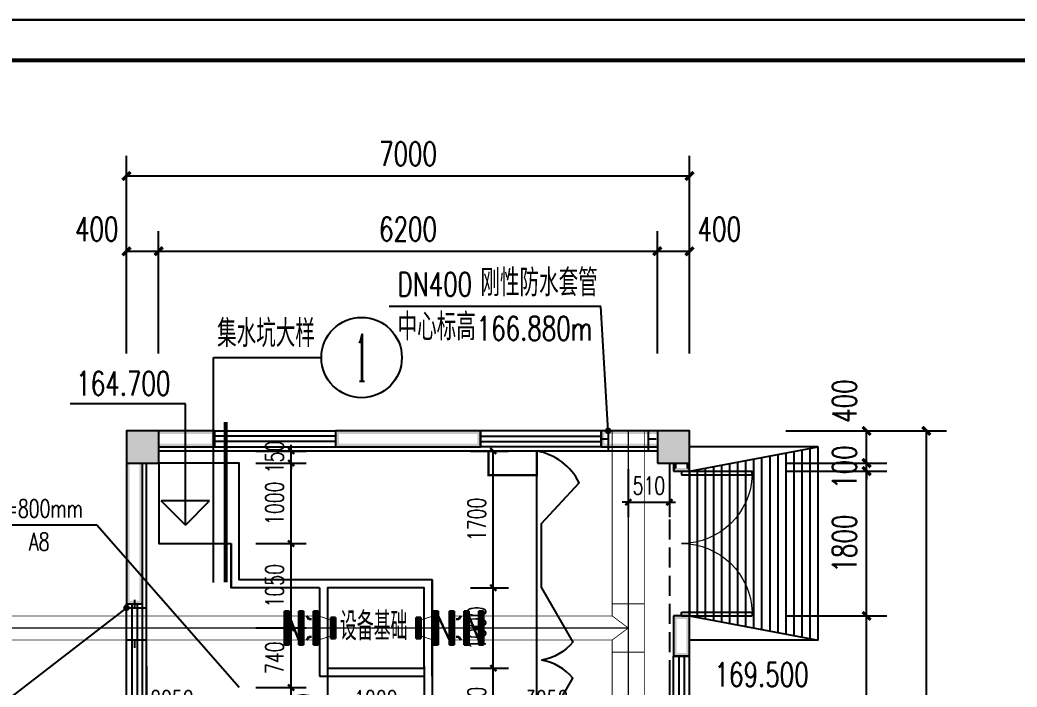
# Model space of a CAD drawing. Header units: millimetres. Extents: x -725 to 2274960, y -506 to 2980382.
# Drawn here: x 2012302 to 2024698, y 2677740 to 2686032 of the extents above; entities that cross this region are included whole.
import ezdxf
from ezdxf.enums import TextEntityAlignment as Align

# ---------------------------------------------------------------- set-up
doc = ezdxf.new("R2010")
doc.units = ezdxf.units.MM
doc.header["$LTSCALE"] = 1000
for name, pattern in [('ACAD_ISO04W100', [30.5, 24, -3, 0.5, -3]), ('CENTER2', [28.575, 19.05, -3.175, 3.175, -3.175]), ('DASH', [0.35, 0.25, -0.1])]:
    doc.linetypes.add(name, pattern=pattern)
for name, color, linetype in [('AXIS', 3, 'Continuous'), ('COLUMN', 4, 'Continuous'), ('DIM_ELEV', 3, 'Continuous'), ('DIM_IDEN', 3, 'Continuous'), ('DIM_LEAD', 3, 'Continuous'), ('PUB_DIM', 3, 'Continuous'), ('PUB_HATCH', 8, 'Continuous'), ('PUB_TITLE', 4, 'Continuous'), ('PUB_WALL', 9, 'Continuous'), ('STAIR', 2, 'Continuous'), ('WALL', 4, 'Continuous'), ('WINDOW', 3, 'Continuous'), ('YHJ_剖面_梁板', 4, 'Continuous'), ('YHJ_引出、索引', 3, 'Continuous'), ('YHJ_立面_墙线中', 2, 'Continuous'), ('电缆沟', 7, 'Continuous'), ('附属构件', 6, 'Continuous')]:
    doc.layers.add(name, color=color, linetype=linetype)
doc.layers.add('中轴', color=20, linetype='ACAD_ISO04W100', lineweight=9)
doc.layers.add('管', color=1, linetype='Continuous', lineweight=30)
doc.styles.add('_TCH_DIM', font='SIMPLEX', dxfattribs={"bigfont": 'GBCBIG'})
doc.styles.add('_TCH_DIM_T3', font='SIMPLEX', dxfattribs={"width": 0.705882, "bigfont": 'GBCBIG'})
doc.styles.add('_TCH_LABEL', font='COMPLEX', dxfattribs={"bigfont": 'GBCBIG'})
doc.styles.add('tssdeng', font='tssdeng.shx', dxfattribs={"width": 0.7, "bigfont": 'hztxt.shx'})
doc.dimstyles.new('_TCH_ARCH&&75', dxfattribs={"dimtxt": 223.125, "dimasz": 75, "dimexe": 187.5, "dimexo": 225, "dimgap": 94.6875, "dimtad": 1, "dimdec": 0, "dimzin": 0, "dimdsep": 46, "dimtxsty": '_TCH_DIM_T3', "dimblk": 'ARCHTICK', "dimcen": 0.09, "dimclrt": 7, "dimazin": 2, "dimtfac": 1, "dimtdec": 0, "dimtix": 1, "dimtmove": 2, "dimatfit": 3, "dimfxl": 75, "dimtolj": 1, "dimtzin": 0, "dimarcsym": 0})
doc.dimstyles.new('_TCH_ARCH_M_M&&100', dxfattribs={"dimtxt": 297.5, "dimasz": 100, "dimexe": 250, "dimexo": 300, "dimgap": 126.25, "dimtad": 1, "dimdec": 0, "dimzin": 0, "dimdsep": 46, "dimtxsty": '_TCH_DIM_T3', "dimblk": 'ARCHTICK', "dimcen": 0.09, "dimclrt": 7, "dimazin": 2, "dimtfac": 1, "dimtdec": 0, "dimtix": 1, "dimtmove": 2, "dimatfit": 3, "dimfxl": 75, "dimtolj": 1, "dimtzin": 0, "dimarcsym": 0})

# ---------------------------------------------------------------- blocks, each defined once
blk = doc.blocks.new('HAYJZ A3')
blk.add_lwpolyline([(4975, -403417), (46975, -403417), (46975, -433117), (4975, -433117), (4975, -403417)])
at = {"const_width": 50}
blk.add_lwpolyline([(7475, -403917), (46475, -403917), (46475, -432617), (7475, -432617), (7475, -403917)], dxfattribs=at)
at = {"layer": 'PUB_TITLE'}
blk.add_lwpolyline([(4975, -433117), (46975, -433117), (46975, -403417), (4975, -403417)], close=True, dxfattribs=at)
blk = doc.blocks.new('_FZH')
blk.add_lwpolyline([(-0.5, -0.5), (0.5, -0.5), (0.5, 0.5), (-0.5, 0.5)], close=True)
at = {"layer": 'PUB_HATCH'}
blk.add_solid([(-0.5, -0.5), (0.5, -0.5), (-0.5, 0.5), (0.5, 0.5)], dxfattribs=at)
blk = doc.blocks.new('_ArchTick')
at = {"color": 0, "linetype": 'ByBlock', "const_width": 0.4}
blk.add_lwpolyline([(-0.5, -0.5), (0.5, 0.5)], dxfattribs=at)
blk = doc.blocks.new('*D478')
at = {"layer": 'Defpoints', "color": 0, "transparency": 16777216}
for p in [(2017676, 2680674), (2018186, 2680674), (2017676, 2678974)]:
    blk.add_point(p, dxfattribs=at)
at = {"layer": 'PUB_DIM', "color": 0, "lineweight": -2, "transparency": 16777216}
for p, q in [((2017901, 2680674), (2018374, 2680674)), ((2018186, 2678974), (2018186, 2680674)), ((2017901, 2678974), (2018374, 2678974))]:
    blk.add_line(p, q, dxfattribs=at)
at = {"layer": 'PUB_DIM', "color": 0, "lineweight": -2, "transparency": 16777216, "xscale": 75, "yscale": 75, "zscale": 75}
for p, rotation in [((2018186, 2680674), 90), ((2018186, 2678974), 270)]:
    blk.add_blockref('_ArchTick', p, dxfattribs=dict(at, rotation=rotation))
at = {"layer": 'PUB_DIM', "color": 7, "transparency": 16777216, "insert": (2017980, 2679824), "char_height": 223.1, "attachment_point": 5, "rotation": 90, "style": '_TCH_DIM_T3'}
blk.add_mtext('\\A1;1700', dxfattribs=at)
blk = doc.blocks.new('*D479')
at = {"layer": 'Defpoints', "color": 0, "transparency": 16777216}
for p in [(2017676, 2678974), (2018186, 2678974), (2017676, 2677974)]:
    blk.add_point(p, dxfattribs=at)
at = {"layer": 'PUB_DIM', "color": 0, "lineweight": -2, "transparency": 16777216}
for p, q in [((2017901, 2678974), (2018374, 2678974)), ((2018186, 2677974), (2018186, 2678974)), ((2017901, 2677974), (2018374, 2677974))]:
    blk.add_line(p, q, dxfattribs=at)
at = {"layer": 'PUB_DIM', "color": 0, "lineweight": -2, "transparency": 16777216, "xscale": 75, "yscale": 75, "zscale": 75}
for p, rotation in [((2018186, 2678974), 90), ((2018186, 2677974), 270)]:
    blk.add_blockref('_ArchTick', p, dxfattribs=dict(at, rotation=rotation))
at = {"layer": 'PUB_DIM', "color": 7, "transparency": 16777216, "insert": (2017980, 2678474), "char_height": 223.1, "attachment_point": 5, "rotation": 90, "style": '_TCH_DIM_T3'}
blk.add_mtext('\\A1;1000', dxfattribs=at)
blk = doc.blocks.new('*D480')
at = {"layer": 'Defpoints', "color": 0, "transparency": 16777216}
for p in [(2017676, 2677974), (2018186, 2677974), (2017676, 2676974)]:
    blk.add_point(p, dxfattribs=at)
at = {"layer": 'PUB_DIM', "color": 0, "lineweight": -2, "transparency": 16777216}
for p, q in [((2017901, 2677974), (2018374, 2677974)), ((2018186, 2676974), (2018186, 2677974)), ((2017901, 2676974), (2018374, 2676974))]:
    blk.add_line(p, q, dxfattribs=at)
at = {"layer": 'PUB_DIM', "color": 0, "lineweight": -2, "transparency": 16777216, "xscale": 75, "yscale": 75, "zscale": 75}
for p, rotation in [((2018186, 2677974), 90), ((2018186, 2676974), 270)]:
    blk.add_blockref('_ArchTick', p, dxfattribs=dict(at, rotation=rotation))
at = {"layer": 'PUB_DIM', "color": 7, "transparency": 16777216, "insert": (2017980, 2677474), "char_height": 223.1, "attachment_point": 5, "rotation": 90, "style": '_TCH_DIM_T3'}
blk.add_mtext('\\A1;1000', dxfattribs=at)
blk = doc.blocks.new('*D501')
at = {"layer": 'Defpoints', "color": 0, "transparency": 16777216}
for p in [(2015008, 2677734), (2015673, 2677734), (2015008, 2677134)]:
    blk.add_point(p, dxfattribs=at)
at = {"layer": 'YHJ_引出、索引', "color": 0, "lineweight": -2, "transparency": 16777216}
for p, q in [((2015233, 2677734), (2015861, 2677734)), ((2015673, 2677734), (2015673, 2677809)), ((2015673, 2677134), (2015673, 2677734)), ((2015233, 2677134), (2015861, 2677134)), ((2015673, 2677134), (2015673, 2677059))]:
    blk.add_line(p, q, dxfattribs=at)
at = {"layer": 'YHJ_引出、索引', "color": 0, "lineweight": -2, "transparency": 16777216, "xscale": 75, "yscale": 75, "zscale": 75}
for p, rotation in [((2015673, 2677734), 270), ((2015673, 2677134), 90)]:
    blk.add_blockref('_ArchTick', p, dxfattribs=dict(at, rotation=rotation))
at = {"layer": 'YHJ_引出、索引', "color": 7, "transparency": 16777216, "insert": (2015824, 2677460), "char_height": 223.1, "attachment_point": 5, "rotation": 90, "style": '_TCH_DIM_T3'}
blk.add_mtext('\\A1;600', dxfattribs=at)
blk = doc.blocks.new('*D502')
at = {"layer": 'Defpoints', "color": 0, "transparency": 16777216}
for p in [(2015008, 2678474), (2015673, 2678474), (2015008, 2677734)]:
    blk.add_point(p, dxfattribs=at)
at = {"layer": 'YHJ_引出、索引', "color": 0, "lineweight": -2, "transparency": 16777216}
for p, q in [((2015233, 2678474), (2015861, 2678474)), ((2015673, 2677734), (2015673, 2678474)), ((2015233, 2677734), (2015861, 2677734))]:
    blk.add_line(p, q, dxfattribs=at)
at = {"layer": 'YHJ_引出、索引', "color": 0, "lineweight": -2, "transparency": 16777216, "xscale": 75, "yscale": 75, "zscale": 75}
for p, rotation in [((2015673, 2678474), 90), ((2015673, 2677734), 270)]:
    blk.add_blockref('_ArchTick', p, dxfattribs=dict(at, rotation=rotation))
at = {"layer": 'YHJ_引出、索引', "color": 7, "transparency": 16777216, "insert": (2015467, 2678104), "char_height": 223.1, "attachment_point": 5, "rotation": 90, "style": '_TCH_DIM_T3'}
blk.add_mtext('\\A1;740', dxfattribs=at)
blk = doc.blocks.new('*D503')
at = {"layer": 'Defpoints', "color": 0, "transparency": 16777216}
for p in [(2015008, 2679524), (2015673, 2679524), (2015008, 2678474)]:
    blk.add_point(p, dxfattribs=at)
at = {"layer": 'YHJ_引出、索引', "color": 0, "lineweight": -2, "transparency": 16777216}
for p, q in [((2015233, 2679524), (2015861, 2679524)), ((2015673, 2678474), (2015673, 2679524)), ((2015233, 2678474), (2015861, 2678474))]:
    blk.add_line(p, q, dxfattribs=at)
at = {"layer": 'YHJ_引出、索引', "color": 0, "lineweight": -2, "transparency": 16777216, "xscale": 75, "yscale": 75, "zscale": 75}
for p, rotation in [((2015673, 2679524), 90), ((2015673, 2678474), 270)]:
    blk.add_blockref('_ArchTick', p, dxfattribs=dict(at, rotation=rotation))
at = {"layer": 'YHJ_引出、索引', "color": 7, "transparency": 16777216, "insert": (2015467, 2678999), "char_height": 223.1, "attachment_point": 5, "rotation": 90, "style": '_TCH_DIM_T3'}
blk.add_mtext('\\A1;1050', dxfattribs=at)
blk = doc.blocks.new('*D504')
at = {"layer": 'Defpoints', "color": 0, "transparency": 16777216}
for p in [(2015008, 2680524), (2015673, 2680524), (2015008, 2679524)]:
    blk.add_point(p, dxfattribs=at)
at = {"layer": 'YHJ_引出、索引', "color": 0, "lineweight": -2, "transparency": 16777216}
for p, q in [((2015233, 2680524), (2015861, 2680524)), ((2015673, 2679524), (2015673, 2680524)), ((2015233, 2679524), (2015861, 2679524))]:
    blk.add_line(p, q, dxfattribs=at)
at = {"layer": 'YHJ_引出、索引', "color": 0, "lineweight": -2, "transparency": 16777216, "xscale": 75, "yscale": 75, "zscale": 75}
for p, rotation in [((2015673, 2680524), 90), ((2015673, 2679524), 270)]:
    blk.add_blockref('_ArchTick', p, dxfattribs=dict(at, rotation=rotation))
at = {"layer": 'YHJ_引出、索引', "color": 7, "transparency": 16777216, "insert": (2015467, 2680024), "char_height": 223.1, "attachment_point": 5, "rotation": 90, "style": '_TCH_DIM_T3'}
blk.add_mtext('\\A1;1000', dxfattribs=at)
blk = doc.blocks.new('*D505')
at = {"layer": 'Defpoints', "color": 0, "transparency": 16777216}
for p in [(2015008, 2680674), (2015673, 2680674), (2015008, 2680524)]:
    blk.add_point(p, dxfattribs=at)
at = {"layer": 'YHJ_引出、索引', "color": 0, "lineweight": -2, "transparency": 16777216}
for p, q in [((2015673, 2680674), (2015673, 2680749)), ((2015233, 2680674), (2015861, 2680674)), ((2015673, 2680524), (2015673, 2680674)), ((2015233, 2680524), (2015861, 2680524)), ((2015673, 2680524), (2015673, 2680449))]:
    blk.add_line(p, q, dxfattribs=at)
at = {"layer": 'YHJ_引出、索引', "color": 0, "lineweight": -2, "transparency": 16777216, "xscale": 75, "yscale": 75, "zscale": 75}
for p, rotation in [((2015673, 2680674), 270), ((2015673, 2680524), 90)]:
    blk.add_blockref('_ArchTick', p, dxfattribs=dict(at, rotation=rotation))
at = {"layer": 'YHJ_引出、索引', "color": 7, "transparency": 16777216, "insert": (2015467, 2680599), "char_height": 223.1, "attachment_point": 5, "rotation": 90, "style": '_TCH_DIM_T3'}
blk.add_mtext('\\A1;150', dxfattribs=at)
blk = doc.blocks.new('*D512')
at = {"layer": 'Defpoints', "color": 0, "transparency": 16777216}
for p in [(2017326, 2678224), (2020376, 2678224), (2020376, 2677380)]:
    blk.add_point(p, dxfattribs=at)
at = {"layer": 'PUB_DIM', "color": 0, "lineweight": -2, "transparency": 16777216}
for p, q in [((2017326, 2677999), (2017326, 2677192)), ((2020376, 2677999), (2020376, 2677192)), ((2017326, 2677380), (2020376, 2677380))]:
    blk.add_line(p, q, dxfattribs=at)
at = {"layer": 'PUB_DIM', "color": 0, "lineweight": -2, "transparency": 16777216, "xscale": 75, "yscale": 75, "zscale": 75, "rotation": 180}
blk.add_blockref('_ArchTick', (2017326, 2677380), dxfattribs=at)
at = {"layer": 'PUB_DIM', "color": 0, "lineweight": -2, "transparency": 16777216, "xscale": 75, "yscale": 75, "zscale": 75}
blk.add_blockref('_ArchTick', (2020376, 2677380), dxfattribs=at)
at = {"layer": 'PUB_DIM', "color": 7, "transparency": 16777216, "insert": (2018851, 2677586), "char_height": 223.1, "attachment_point": 5, "style": '_TCH_DIM_T3'}
blk.add_mtext('\\A1;3050', dxfattribs=at)
blk = doc.blocks.new('*D513')
at = {"layer": 'Defpoints', "color": 0, "transparency": 16777216}
for p in [(2016126, 2678224), (2017326, 2678224), (2017326, 2677380)]:
    blk.add_point(p, dxfattribs=at)
at = {"layer": 'PUB_DIM', "color": 0, "lineweight": -2, "transparency": 16777216}
for p, q in [((2016126, 2677999), (2016126, 2677192)), ((2017326, 2677999), (2017326, 2677192)), ((2016126, 2677380), (2017326, 2677380))]:
    blk.add_line(p, q, dxfattribs=at)
at = {"layer": 'PUB_DIM', "color": 0, "lineweight": -2, "transparency": 16777216, "xscale": 75, "yscale": 75, "zscale": 75, "rotation": 180}
blk.add_blockref('_ArchTick', (2016126, 2677380), dxfattribs=at)
at = {"layer": 'PUB_DIM', "color": 0, "lineweight": -2, "transparency": 16777216, "xscale": 75, "yscale": 75, "zscale": 75}
blk.add_blockref('_ArchTick', (2017326, 2677380), dxfattribs=at)
at = {"layer": 'PUB_DIM', "color": 7, "transparency": 16777216, "insert": (2016726, 2677586), "char_height": 223.1, "attachment_point": 5, "style": '_TCH_DIM_T3'}
blk.add_mtext('\\A1;1200', dxfattribs=at)
blk = doc.blocks.new('*D514')
at = {"layer": 'Defpoints', "color": 0, "transparency": 16777216}
for p in [(2013876, 2678224), (2016126, 2678224), (2016126, 2677380)]:
    blk.add_point(p, dxfattribs=at)
at = {"layer": 'PUB_DIM', "color": 0, "lineweight": -2, "transparency": 16777216}
for p, q in [((2013876, 2677999), (2013876, 2677192)), ((2016126, 2677999), (2016126, 2677192)), ((2013876, 2677380), (2016126, 2677380))]:
    blk.add_line(p, q, dxfattribs=at)
at = {"layer": 'PUB_DIM', "color": 0, "lineweight": -2, "transparency": 16777216, "xscale": 75, "yscale": 75, "zscale": 75, "rotation": 180}
blk.add_blockref('_ArchTick', (2013876, 2677380), dxfattribs=at)
at = {"layer": 'PUB_DIM', "color": 0, "lineweight": -2, "transparency": 16777216, "xscale": 75, "yscale": 75, "zscale": 75}
blk.add_blockref('_ArchTick', (2016126, 2677380), dxfattribs=at)
at = {"layer": 'PUB_DIM', "color": 7, "transparency": 16777216, "insert": (2014191, 2677586), "char_height": 223.1, "attachment_point": 5, "style": '_TCH_DIM_T3'}
blk.add_mtext('\\A1;2250', dxfattribs=at)
blk = doc.blocks.new('*D515')
at = {"layer": 'Defpoints', "color": 0, "transparency": 16777216}
for p in [(2019865, 2680674), (2020376, 2680674), (2020376, 2680037)]:
    blk.add_point(p, dxfattribs=at)
at = {"layer": 'PUB_DIM', "color": 0, "lineweight": -2, "transparency": 16777216}
for p, q in [((2019865, 2680449), (2019865, 2679850)), ((2020376, 2680449), (2020376, 2679850)), ((2019865, 2680037), (2019790, 2680037)), ((2019865, 2680037), (2020376, 2680037)), ((2020376, 2680037), (2020451, 2680037))]:
    blk.add_line(p, q, dxfattribs=at)
at = {"layer": 'PUB_DIM', "color": 0, "lineweight": -2, "transparency": 16777216, "xscale": 75, "yscale": 75, "zscale": 75}
blk.add_blockref('_ArchTick', (2019865, 2680037), dxfattribs=at)
at = {"layer": 'PUB_DIM', "color": 0, "lineweight": -2, "transparency": 16777216, "xscale": 75, "yscale": 75, "zscale": 75, "rotation": 180}
blk.add_blockref('_ArchTick', (2020376, 2680037), dxfattribs=at)
at = {"layer": 'PUB_DIM', "color": 7, "transparency": 16777216, "insert": (2020121, 2680243), "char_height": 223.1, "attachment_point": 5, "style": '_TCH_DIM_T3'}
blk.add_mtext('\\A1;510', dxfattribs=at)
blk = doc.blocks.new('*D532')
at = {"layer": 'Defpoints', "color": 0, "transparency": 16777216}
for p in [(2014026, 2683157), (2013626, 2681584), (2014026, 2681584)]:
    blk.add_point(p, dxfattribs=at)
at = {"layer": 'PUB_DIM', "color": 0, "lineweight": -2, "transparency": 16777216}
for p, q in [((2013626, 2681884), (2013626, 2683407)), ((2014026, 2681884), (2014026, 2683407)), ((2013626, 2683157), (2014026, 2683157))]:
    blk.add_line(p, q, dxfattribs=at)
at = {"layer": 'PUB_DIM', "color": 0, "lineweight": -2, "transparency": 16777216, "xscale": 100, "yscale": 100, "zscale": 100, "rotation": 180}
blk.add_blockref('_ArchTick', (2013626, 2683157), dxfattribs=at)
at = {"layer": 'PUB_DIM', "color": 0, "lineweight": -2, "transparency": 16777216, "xscale": 100, "yscale": 100, "zscale": 100}
blk.add_blockref('_ArchTick', (2014026, 2683157), dxfattribs=at)
at = {"layer": 'PUB_DIM', "color": 7, "transparency": 16777216, "insert": (2013256, 2683432), "char_height": 297.5, "attachment_point": 5, "style": '_TCH_DIM_T3'}
blk.add_mtext('\\A1;400', dxfattribs=at)
blk = doc.blocks.new('*D533')
at = {"layer": 'Defpoints', "color": 0, "transparency": 16777216}
for p in [(2020226, 2683157), (2014026, 2681584), (2020226, 2681584)]:
    blk.add_point(p, dxfattribs=at)
at = {"layer": 'PUB_DIM', "color": 0, "lineweight": -2, "transparency": 16777216}
for p, q in [((2014026, 2681884), (2014026, 2683407)), ((2020226, 2681884), (2020226, 2683407)), ((2014026, 2683157), (2020226, 2683157))]:
    blk.add_line(p, q, dxfattribs=at)
at = {"layer": 'PUB_DIM', "color": 0, "lineweight": -2, "transparency": 16777216, "xscale": 100, "yscale": 100, "zscale": 100, "rotation": 180}
blk.add_blockref('_ArchTick', (2014026, 2683157), dxfattribs=at)
at = {"layer": 'PUB_DIM', "color": 0, "lineweight": -2, "transparency": 16777216, "xscale": 100, "yscale": 100, "zscale": 100}
blk.add_blockref('_ArchTick', (2020226, 2683157), dxfattribs=at)
at = {"layer": 'PUB_DIM', "color": 7, "transparency": 16777216, "insert": (2017126, 2683432), "char_height": 297.5, "attachment_point": 5, "style": '_TCH_DIM_T3'}
blk.add_mtext('\\A1;6200', dxfattribs=at)
blk = doc.blocks.new('*D534')
at = {"layer": 'Defpoints', "color": 0, "transparency": 16777216}
for p in [(2020626, 2683157), (2020226, 2681584), (2020626, 2681584)]:
    blk.add_point(p, dxfattribs=at)
at = {"layer": 'PUB_DIM', "color": 0, "lineweight": -2, "transparency": 16777216}
for p, q in [((2020226, 2681884), (2020226, 2683407)), ((2020626, 2681884), (2020626, 2683407)), ((2020226, 2683157), (2020626, 2683157))]:
    blk.add_line(p, q, dxfattribs=at)
at = {"layer": 'PUB_DIM', "color": 0, "lineweight": -2, "transparency": 16777216, "xscale": 100, "yscale": 100, "zscale": 100, "rotation": 180}
blk.add_blockref('_ArchTick', (2020226, 2683157), dxfattribs=at)
at = {"layer": 'PUB_DIM', "color": 0, "lineweight": -2, "transparency": 16777216, "xscale": 100, "yscale": 100, "zscale": 100}
blk.add_blockref('_ArchTick', (2020626, 2683157), dxfattribs=at)
at = {"layer": 'PUB_DIM', "color": 7, "transparency": 16777216, "insert": (2020996, 2683432), "char_height": 297.5, "attachment_point": 5, "style": '_TCH_DIM_T3'}
blk.add_mtext('\\A1;400', dxfattribs=at)
blk = doc.blocks.new('*D535')
at = {"layer": 'Defpoints', "color": 0, "transparency": 16777216}
for p in [(2020626, 2684093), (2013626, 2681584), (2020626, 2681584)]:
    blk.add_point(p, dxfattribs=at)
at = {"layer": 'PUB_DIM', "color": 0, "lineweight": -2, "transparency": 16777216}
for p, q in [((2013626, 2681884), (2013626, 2684343)), ((2020626, 2681884), (2020626, 2684343)), ((2013626, 2684093), (2020626, 2684093))]:
    blk.add_line(p, q, dxfattribs=at)
at = {"layer": 'PUB_DIM', "color": 0, "lineweight": -2, "transparency": 16777216, "xscale": 100, "yscale": 100, "zscale": 100, "rotation": 180}
blk.add_blockref('_ArchTick', (2013626, 2684093), dxfattribs=at)
at = {"layer": 'PUB_DIM', "color": 0, "lineweight": -2, "transparency": 16777216, "xscale": 100, "yscale": 100, "zscale": 100}
blk.add_blockref('_ArchTick', (2020626, 2684093), dxfattribs=at)
at = {"layer": 'PUB_DIM', "color": 7, "transparency": 16777216, "insert": (2017126, 2684368), "char_height": 297.5, "attachment_point": 5, "style": '_TCH_DIM_T3'}
blk.add_mtext('\\A1;7000', dxfattribs=at)
blk = doc.blocks.new('*D545')
at = {"layer": 'Defpoints', "color": 0, "transparency": 16777216}
for p in [(2021522, 2678624), (2022827, 2678624), (2021522, 2675324)]:
    blk.add_point(p, dxfattribs=at)
at = {"layer": 'PUB_DIM', "color": 0, "lineweight": -2, "transparency": 16777216}
for p, q in [((2021822, 2678624), (2023077, 2678624)), ((2022827, 2675324), (2022827, 2678624)), ((2021822, 2675324), (2023077, 2675324))]:
    blk.add_line(p, q, dxfattribs=at)
at = {"layer": 'PUB_DIM', "color": 0, "lineweight": -2, "transparency": 16777216, "xscale": 100, "yscale": 100, "zscale": 100}
for p, rotation in [((2022827, 2678624), 90), ((2022827, 2675324), 270)]:
    blk.add_blockref('_ArchTick', p, dxfattribs=dict(at, rotation=rotation))
at = {"layer": 'PUB_DIM', "color": 7, "transparency": 16777216, "insert": (2022552, 2676974), "char_height": 297.5, "attachment_point": 5, "rotation": 90, "style": '_TCH_DIM_T3'}
blk.add_mtext('\\A1;3300', dxfattribs=at)
blk = doc.blocks.new('*D546')
at = {"layer": 'Defpoints', "color": 0, "transparency": 16777216}
for p in [(2021522, 2680424), (2022827, 2680424), (2021522, 2678624)]:
    blk.add_point(p, dxfattribs=at)
at = {"layer": 'PUB_DIM', "color": 0, "lineweight": -2, "transparency": 16777216}
for p, q in [((2021822, 2680424), (2023077, 2680424)), ((2022827, 2678624), (2022827, 2680424)), ((2021822, 2678624), (2023077, 2678624))]:
    blk.add_line(p, q, dxfattribs=at)
at = {"layer": 'PUB_DIM', "color": 0, "lineweight": -2, "transparency": 16777216, "xscale": 100, "yscale": 100, "zscale": 100}
for p, rotation in [((2022827, 2680424), 90), ((2022827, 2678624), 270)]:
    blk.add_blockref('_ArchTick', p, dxfattribs=dict(at, rotation=rotation))
at = {"layer": 'PUB_DIM', "color": 7, "transparency": 16777216, "insert": (2022552, 2679524), "char_height": 297.5, "attachment_point": 5, "rotation": 90, "style": '_TCH_DIM_T3'}
blk.add_mtext('\\A1;1800', dxfattribs=at)
blk = doc.blocks.new('*D547')
at = {"layer": 'Defpoints', "color": 0, "transparency": 16777216}
for p in [(2021522, 2680524), (2022827, 2680524), (2021522, 2680424)]:
    blk.add_point(p, dxfattribs=at)
at = {"layer": 'PUB_DIM', "color": 0, "lineweight": -2, "transparency": 16777216}
for p, q in [((2022827, 2680524), (2022827, 2680624)), ((2021822, 2680524), (2023077, 2680524)), ((2022827, 2680424), (2022827, 2680524)), ((2021822, 2680424), (2023077, 2680424)), ((2022827, 2680424), (2022827, 2680324))]:
    blk.add_line(p, q, dxfattribs=at)
at = {"layer": 'PUB_DIM', "color": 0, "lineweight": -2, "transparency": 16777216, "xscale": 100, "yscale": 100, "zscale": 100}
for p, rotation in [((2022827, 2680524), 270), ((2022827, 2680424), 90)]:
    blk.add_blockref('_ArchTick', p, dxfattribs=dict(at, rotation=rotation))
at = {"layer": 'PUB_DIM', "color": 7, "transparency": 16777216, "insert": (2022552, 2680474), "char_height": 297.5, "attachment_point": 5, "rotation": 90, "style": '_TCH_DIM_T3'}
blk.add_mtext('\\A1;100', dxfattribs=at)
blk = doc.blocks.new('*D548')
at = {"layer": 'Defpoints', "color": 0, "transparency": 16777216}
for p in [(2021522, 2680924), (2022827, 2680924), (2021522, 2680524)]:
    blk.add_point(p, dxfattribs=at)
at = {"layer": 'PUB_DIM', "color": 0, "lineweight": -2, "transparency": 16777216}
for p, q in [((2021822, 2680924), (2023077, 2680924)), ((2022827, 2680524), (2022827, 2680924)), ((2021822, 2680524), (2023077, 2680524))]:
    blk.add_line(p, q, dxfattribs=at)
at = {"layer": 'PUB_DIM', "color": 0, "lineweight": -2, "transparency": 16777216, "xscale": 100, "yscale": 100, "zscale": 100}
for p, rotation in [((2022827, 2680924), 90), ((2022827, 2680524), 270)]:
    blk.add_blockref('_ArchTick', p, dxfattribs=dict(at, rotation=rotation))
at = {"layer": 'PUB_DIM', "color": 7, "transparency": 16777216, "insert": (2022552, 2681294), "char_height": 297.5, "attachment_point": 5, "rotation": 90, "style": '_TCH_DIM_T3'}
blk.add_mtext('\\A1;400', dxfattribs=at)
blk = doc.blocks.new('*D549')
at = {"layer": 'Defpoints', "color": 0, "transparency": 16777216}
for p in [(2021522, 2680924), (2023570, 2680924), (2021522, 2663024)]:
    blk.add_point(p, dxfattribs=at)
at = {"layer": 'PUB_DIM', "color": 0, "lineweight": -2, "transparency": 16777216}
for p, q in [((2021822, 2680924), (2023820, 2680924)), ((2023570, 2663024), (2023570, 2680924)), ((2021822, 2663024), (2023820, 2663024))]:
    blk.add_line(p, q, dxfattribs=at)
at = {"layer": 'PUB_DIM', "color": 0, "lineweight": -2, "transparency": 16777216, "xscale": 100, "yscale": 100, "zscale": 100}
for p, rotation in [((2023570, 2680924), 90), ((2023570, 2663024), 270)]:
    blk.add_blockref('_ArchTick', p, dxfattribs=dict(at, rotation=rotation))
at = {"layer": 'PUB_DIM', "color": 7, "transparency": 16777216, "insert": (2023295, 2671974), "char_height": 297.5, "attachment_point": 5, "rotation": 90, "style": '_TCH_DIM_T3'}
blk.add_mtext('\\A1;17900', dxfattribs=at)
blk = doc.blocks.new('$WINLIB2D$00000001')
at = {"color": 0}
for points in [[(-0.5, 0.5), (-0.5, -0.5)], [(-0.5, 0.5), (0.5, 0.5)], [(0.5, -0.5), (0.5, 0.5)], [(0.5, 0.1667), (-0.5, 0.1667)], [(0.5, -0.1667), (-0.5, -0.1667)], [(-0.5, -0.5), (0.5, -0.5)]]:
    blk.add_lwpolyline(points, dxfattribs=at)
blk = doc.blocks.new('$DorLib2D$00000002')
for p, q in [((-0.5, 0), (-0.5, 0.4875)), ((-0.475, 0.4875), (-0.5, 0.4875)), ((-0.475, 0), (-0.475, 0.4875)), ((0.475, 0), (0.475, 0.4875)), ((0.475, 0.4875), (0.5, 0.4875)), ((0.5, 0), (0.5, 0.4875)), ((-0.5, 0), (-0.475, 0)), ((0.5, 0), (0.475, 0))]:
    blk.add_line(p, q)
at = {"lineweight": 13}
for centre, start, end in [((-0.4875, 0), 0, 88.53072), ((0.4875, 0), 91.46928, 180)]:
    blk.add_arc(centre, 0.4875, start, end, dxfattribs=at)

msp = doc.modelspace()

# ---------------------------------------------------------------- hatches: boundary and pattern name
at = {"layer": 'PUB_WALL'}
for points in [[(2014026.4951, 2680924.1286), (2013626.4951, 2680924.1286), (2013666.4951, 2680884.1286), (2013986.4951, 2680884.1286)], [(2013626.4951, 2680924.1286), (2013626.4951, 2680524.1286), (2013666.4951, 2680564.1286), (2013666.4951, 2680884.1286)], [(2014026.4951, 2680524.1286), (2014026.4951, 2680924.1286), (2013986.4951, 2680884.1286), (2013986.4951, 2680564.1286)], [(2014026.4951, 2680924.1286), (2014026.4951, 2680884.1286), (2014686.4951, 2680884.1286), (2014726.4951, 2680924.1286)], [(2014726.4951, 2680724.1286), (2014726.4951, 2680924.1286), (2014686.4951, 2680884.1286), (2014686.4951, 2680764.1286)], [(2018026.4951, 2680924.1286), (2016226.4951, 2680924.1286), (2016266.4951, 2680884.1286), (2017986.4951, 2680884.1286)], [(2016226.4951, 2680924.1286), (2016226.4951, 2680724.1286), (2016266.4951, 2680764.1286), (2016266.4951, 2680884.1286)], [(2018026.4951, 2680724.1286), (2018026.4951, 2680924.1286), (2017986.4951, 2680884.1286), (2017986.4951, 2680764.1286)], [(2020226.4951, 2680884.1286), (2020226.4951, 2680924.1286), (2019526.4951, 2680924.1286), (2019566.4951, 2680884.1286)], [(2019526.4951, 2680924.1286), (2019526.4951, 2680724.1286), (2019566.4951, 2680764.1286), (2019566.4951, 2680884.1286)], [(2020626.4951, 2680924.1286), (2020226.4951, 2680924.1286), (2020266.4951, 2680884.1286), (2020586.4951, 2680884.1286)], [(2020226.4951, 2680924.1286), (2020226.4951, 2680524.1286), (2020266.4951, 2680564.1286), (2020266.4951, 2680884.1286)], [(2020626.4951, 2680524.1286), (2020626.4951, 2680924.1286), (2020586.4951, 2680884.1286), (2020586.4951, 2680564.1286)], [(2014026.4951, 2680764.1286), (2014026.4951, 2680724.1286), (2014726.4951, 2680724.1286), (2014686.4951, 2680764.1286)], [(2016226.4951, 2680724.1286), (2018026.4951, 2680724.1286), (2017986.4951, 2680764.1286), (2016266.4951, 2680764.1286)], [(2020226.4951, 2680724.1286), (2020226.4951, 2680764.1286), (2019566.4951, 2680764.1286), (2019526.4951, 2680724.1286)], [(2013626.4951, 2680524.1286), (2014026.4951, 2680524.1286), (2013986.4951, 2680564.1286), (2013666.4951, 2680564.1286)], [(2013666.4951, 2680524.1286), (2013626.4951, 2680524.1286), (2013626.4951, 2678774.1286), (2013666.4951, 2678814.1286)], [(2013826.4951, 2680524.1286), (2013786.4951, 2680524.1286), (2013786.4951, 2678814.1286), (2013826.4951, 2678774.1286)], [(2020226.4951, 2680524.1286), (2020626.4951, 2680524.1286), (2020586.4951, 2680564.1286), (2020266.4951, 2680564.1286)], [(2020466.4951, 2680524.1286), (2020426.4951, 2680524.1286), (2020426.4951, 2680424.1286), (2020466.4951, 2680464.1286)], [(2020426.4951, 2680424.1286), (2020626.4951, 2680424.1286), (2020586.4951, 2680464.1286), (2020466.4951, 2680464.1286)], [(2020626.4951, 2680524.1286), (2020586.4951, 2680524.1286), (2020586.4951, 2680464.1286), (2020626.4951, 2680424.1286)], [(2013626.4951, 2678774.1286), (2013826.4951, 2678774.1286), (2013786.4951, 2678814.1286), (2013666.4951, 2678814.1286)], [(2020426.4951, 2678624.1286), (2020426.4951, 2678124.1286), (2020466.4951, 2678164.1286), (2020466.4951, 2678584.1286)], [(2020626.4951, 2678624.1286), (2020426.4951, 2678624.1286), (2020466.4951, 2678584.1286), (2020586.4951, 2678584.1286)], [(2020626.4951, 2678124.1286), (2020626.4951, 2678624.1286), (2020586.4951, 2678584.1286), (2020586.4951, 2678164.1286)], [(2020426.4951, 2678124.1286), (2020626.4951, 2678124.1286), (2020586.4951, 2678164.1286), (2020466.4951, 2678164.1286)]]:
    msp.add_hatch(color=256, dxfattribs=at).paths.add_polyline_path(points)
at = {"layer": '管'}
h = msp.add_hatch(color=8, dxfattribs=at)
h.paths.add_polyline_path([(2015707.6873, 2678474.1286), (2015687.8642, 2678474.1286, 0.4142135624), (2015707.6873, 2678454.3055, 0.1142008824), (2015716.3958, 2678456.3208)])
h.paths.add_polyline_path([(2015698.9788, 2678491.9363, 0.2864620088), (2015687.8642, 2678474.1286), (2015707.6873, 2678474.1286)])
h.paths.add_polyline_path([(2015707.6873, 2678493.9517, 0.1142008824), (2015698.9788, 2678491.9363), (2015707.6873, 2678474.1286), (2015727.5104, 2678474.1286, 0.4142135624)])
for points in [[(2015727.5104, 2678474.1286), (2015707.6873, 2678474.1286), (2015716.3958, 2678456.3208, 0.2864620088)], [(2017924.9936, 2678474.1286), (2017944.8167, 2678474.1286), (2017936.1082, 2678491.9363, 0.2864620088)]]:
    msp.add_hatch(color=8, dxfattribs=at).paths.add_polyline_path(points)
h = msp.add_hatch(color=8, dxfattribs=at)
h.paths.add_polyline_path([(2017944.8167, 2678474.1286), (2017964.6398, 2678474.1286, 0.4142135624), (2017944.8167, 2678493.9517, 0.1142008824), (2017936.1082, 2678491.9363)])
h.paths.add_polyline_path([(2017953.5252, 2678456.3208, 0.2864620088), (2017964.6398, 2678474.1286), (2017944.8167, 2678474.1286)])
h.paths.add_polyline_path([(2017944.8167, 2678454.3055, 0.1142008824), (2017953.5252, 2678456.3208), (2017944.8167, 2678474.1286), (2017924.9936, 2678474.1286, 0.4142135624)])

# ---------------------------------------------------------------- linework, layer by layer
at = {"layer": 'AXIS'}
msp.add_line((2013626.4951, 2678724.1286), (2011881.3501, 2677379.6988), dxfattribs=at)
at = {"layer": 'AXIS', "const_width": 40}
msp.add_lwpolyline([(2013642.3387, 2678736.3343, 1), (2013610.6514, 2678711.9229, 1)], format="xyb", close=True, dxfattribs=at)
at = {"layer": 'DIM_ELEV'}
for p, q in [((2014359.2774, 2681260.51), (2012923.9289, 2681260.51)), ((2014359.2774, 2679754.007), (2014359.2774, 2681260.51)), ((2014359.2774, 2679754.007), (2014059.2774, 2680054.007)), ((2014659.2774, 2680054.007), (2014059.2774, 2680054.007)), ((2014359.2774, 2679754.007), (2014659.2774, 2680054.007))]:
    msp.add_line(p, q, dxfattribs=at)
at = {"layer": 'DIM_IDEN'}
for p, q in [((2014709.4178, 2681835.51), (2016049.3404, 2681835.51)), ((2014709.4178, 2679039.8306), (2014709.4178, 2681835.51))]:
    msp.add_line(p, q, dxfattribs=at)
at = {"layer": 'DIM_IDEN', "const_width": 50}
msp.add_lwpolyline([(2014859.4178, 2679039.8306), (2014859.4178, 2681036.4914)], dxfattribs=at)
at = {"layer": 'DIM_IDEN'}
msp.add_circle((2016549.3404, 2681835.51), 500, dxfattribs=at)
at = {"layer": 'DIM_LEAD'}
for p, q in [((2019521.5159, 2682470.0239), (2016891.4772, 2682470.0239)), ((2019614.683, 2680924.1286), (2019521.5159, 2682470.0239))]:
    msp.add_line(p, q, dxfattribs=at)
at = {"layer": 'DIM_LEAD', "const_width": 40}
msp.add_lwpolyline([(2019615.8862, 2680904.1648, 1), (2019613.4799, 2680944.0924, 1)], format="xyb", close=True, dxfattribs=at)
at = {"layer": 'STAIR'}
for p, q in [((2022226.4951, 2680724.1286), (2020626.4951, 2680724.1286)), ((2020626.4951, 2680424.1286), (2022226.4951, 2680724.1286)), ((2022126.4951, 2678342.8786), (2022126.4951, 2680705.3786)), ((2022226.4951, 2678324.1286), (2022226.4951, 2680724.1286)), ((2021526.4951, 2678455.3786), (2021526.4951, 2680592.8786)), ((2021626.4951, 2678436.6286), (2021626.4951, 2680611.6286)), ((2021726.4951, 2678417.8786), (2021726.4951, 2680630.3786)), ((2021826.4951, 2678399.1286), (2021826.4951, 2680649.1286)), ((2021926.4951, 2678380.3786), (2021926.4951, 2680667.8786)), ((2022026.4951, 2678361.6286), (2022026.4951, 2680686.6286)), ((2020626.4951, 2678324.1286), (2020626.4951, 2680524.1286)), ((2020826.4951, 2678586.6286), (2020826.4951, 2680461.6286)), ((2020926.4951, 2678567.8786), (2020926.4951, 2680480.3786)), ((2021026.4951, 2678549.1286), (2021026.4951, 2680499.1286)), ((2021126.4951, 2678530.3786), (2021126.4951, 2680517.8786)), ((2021226.4951, 2678511.6286), (2021226.4951, 2680536.6286)), ((2021326.4951, 2678492.8786), (2021326.4951, 2680555.3786)), ((2021426.4951, 2678474.1286), (2021426.4951, 2680574.1286)), ((2020726.4951, 2678605.3786), (2020726.4951, 2680442.8786)), ((2020626.4951, 2678624.1286), (2022226.4951, 2678324.1286)), ((2022226.4951, 2678324.1286), (2020626.4951, 2678324.1286))]:
    msp.add_line(p, q, dxfattribs=at)
at = {"layer": 'WALL'}
for p, q in [((2014726.4951, 2680924.1286), (2014026.4951, 2680924.1286)), ((2014726.4951, 2680724.1286), (2014726.4951, 2680924.1286)), ((2018026.4951, 2680924.1286), (2016226.4951, 2680924.1286)), ((2016226.4951, 2680924.1286), (2016226.4951, 2680724.1286)), ((2018026.4951, 2680724.1286), (2018026.4951, 2680924.1286)), ((2020226.4951, 2680924.1286), (2019526.4951, 2680924.1286)), ((2019526.4951, 2680924.1286), (2019526.4951, 2680724.1286)), ((2014026.4951, 2680724.1286), (2014726.4951, 2680724.1286)), ((2016226.4951, 2680724.1286), (2018026.4951, 2680724.1286)), ((2019526.4951, 2680724.1286), (2020226.4951, 2680724.1286)), ((2013626.4951, 2680524.1286), (2013626.4951, 2678774.1286)), ((2013826.4951, 2678774.1286), (2013826.4951, 2680524.1286)), ((2020426.4951, 2680524.1286), (2020426.4951, 2680424.1286)), ((2020626.4951, 2680424.1286), (2020626.4951, 2680524.1286)), ((2020426.4951, 2680424.1286), (2020626.4951, 2680424.1286)), ((2013626.4951, 2678774.1286), (2013826.4951, 2678774.1286)), ((2020426.4951, 2678624.1286), (2020426.4951, 2678124.1286)), ((2020626.4951, 2678624.1286), (2020426.4951, 2678624.1286)), ((2020626.4951, 2678124.1286), (2020626.4951, 2678624.1286)), ((2020426.4951, 2678124.1286), (2020626.4951, 2678124.1286))]:
    msp.add_line(p, q, dxfattribs=at)
for points in [[(2014026.4951, 2680674.1286), (2020226.4951, 2680674.1286)], [(2018726.4951, 2669274.1286), (2018726.4951, 2680674.1286)], [(2013876.4951, 2675324.1286), (2013876.4951, 2680524.1286)], [(2014026.4951, 2680524.1286), (2014026.4951, 2679524.1286), (2014926.4951, 2679524.1286)], [(2015026.4951, 2679524.1286), (2015026.4951, 2680524.1286), (2014026.4951, 2680524.1286)], [(2015676.4951, 2679074.1286), (2015026.4951, 2679074.1286), (2015026.4951, 2679674.1286)], [(2014926.4951, 2679524.1286), (2014926.4951, 2678974.1286)], [(2015676.4951, 2678974.1286), (2014926.4951, 2678974.1286), (2014926.4951, 2679524.1286)], [(2016026.4951, 2678974.1286), (2014926.4951, 2678974.1286)], [(2016026.4951, 2679074.1286), (2015026.4951, 2679074.1286)], [(2017426.4951, 2679074.1286), (2017426.4951, 2675874.1286)], [(2017326.4951, 2677874.1286), (2017326.4951, 2677074.1286)]]:
    msp.add_lwpolyline(points, dxfattribs=at)
at = {"layer": 'WALL', "linetype": 'DASH'}
msp.add_lwpolyline([(2020376.4951, 2680524.1286), (2020376.4951, 2675324.1286)], dxfattribs=at)
at = {"layer": 'YHJ_剖面_梁板'}
for points in [[(2020626.4951, 2680424.1286), (2020626.4951, 2678624.1286)], [(2017426.4951, 2677874.1286), (2017426.4951, 2677874.1286), (2017426.4951, 2679074.1286), (2016026.4951, 2679074.1286)], [(2016026.4951, 2678974.1286), (2016026.4951, 2677874.1286)], [(2016026.4951, 2677874.1286), (2017326.4951, 2677874.1286)]]:
    msp.add_lwpolyline(points, dxfattribs=at)
msp.add_lwpolyline([(2017326.4951, 2677974.1286), (2017326.4951, 2678974.1286), (2016126.4951, 2678974.1286), (2016126.4951, 2677974.1286)], close=True, dxfattribs=at)
at = {"layer": 'YHJ_引出、索引'}
for p, q in [((2013255.9409, 2679751.8074), (2011013.435, 2679751.8074)), ((2015026.4951, 2677734.1486), (2013255.9409, 2679751.8074))]:
    msp.add_line(p, q, dxfattribs=at)
at = {"layer": 'YHJ_立面_墙线中', "const_width": 30}
msp.add_lwpolyline([(2018126.4951, 2680674.1286), (2018126.4951, 2680374.1286), (2018726.4951, 2680374.1286), (2018726.4951, 2680674.1286)], dxfattribs=at)
at = {"layer": 'YHJ_立面_墙线中'}
msp.add_lwpolyline([(2018726.4951, 2670274.1286), (2018726.4951, 2680674.1286)], dxfattribs=at)
at = {"layer": '中轴', "color": 8, "linetype": 'CENTER2', "ltscale": 10}
for p, q in [((2019864.6828, 2680924.1286), (2019864.6828, 2676728.8456)), ((2013626.4951, 2678474.1286), (2019864.6828, 2678474.1286))]:
    msp.add_line(p, q, dxfattribs=at)
at = {"layer": '中轴', "color": 8, "ltscale": 10}
msp.add_line((2003126.4951, 2678474.1286), (2013626.4951, 2678474.1286), dxfattribs=at)
at = {"layer": '管', "color": 8}
for p, q in [((2015588.5387, 2678682.462), (2015646.5585, 2678682.462)), ((2015588.5387, 2678682.462), (2015588.5387, 2678265.7952)), ((2015617.5486, 2678682.462), (2015617.5486, 2678265.7952)), ((2015646.5585, 2678682.462), (2015646.5585, 2678265.7952)), ((2015768.8161, 2678324.1285), (2015646.5585, 2678624.1286)), ((2015768.8161, 2678682.462), (2015826.8359, 2678682.462)), ((2015768.8161, 2678682.462), (2015768.8161, 2678265.7952)), ((2015797.826, 2678682.462), (2015797.826, 2678265.7952)), ((2015826.8359, 2678682.462), (2015826.8359, 2678265.7952)), ((2015894.7279, 2678584.8134), (2015868.4273, 2678624.1285)), ((2015952.6366, 2678682.462), (2016010.6564, 2678682.462)), ((2015952.6366, 2678682.462), (2015952.6366, 2678265.7952)), ((2015981.6465, 2678682.462), (2015981.6465, 2678265.7952)), ((2016010.6564, 2678682.462), (2016010.6564, 2678265.7952)), ((2016167.9304, 2678606.1204), (2016226.4951, 2678606.1204)), ((2016167.9304, 2678606.1204), (2016167.9304, 2678342.1367)), ((2016197.2128, 2678606.1204), (2016197.2128, 2678342.1367)), ((2016226.4951, 2678606.1204), (2016226.4951, 2678342.1367)), ((2017285.0597, 2678606.1204), (2017226.4951, 2678606.1204)), ((2017226.4951, 2678342.1367), (2017226.4951, 2678606.1204)), ((2017255.7774, 2678342.1367), (2017255.7774, 2678606.1204)), ((2017285.0597, 2678342.1367), (2017285.0597, 2678606.1204)), ((2017500.3536, 2678682.462), (2017442.3338, 2678682.462)), ((2017442.3338, 2678265.7952), (2017442.3338, 2678682.462)), ((2017471.3437, 2678265.7952), (2017471.3437, 2678682.462)), ((2017500.3536, 2678265.7952), (2017500.3536, 2678682.462)), ((2017500.3536, 2678624.1286), (2017641.8476, 2678324.1285)), ((2017699.8674, 2678682.462), (2017641.8476, 2678682.462)), ((2017641.8476, 2678265.7952), (2017641.8476, 2678682.462)), ((2017670.8575, 2678265.7952), (2017670.8575, 2678682.462)), ((2017699.8674, 2678265.7952), (2017699.8674, 2678682.462)), ((2017757.7762, 2678584.8135), (2017784.0767, 2678624.1286)), ((2017883.688, 2678682.462), (2017825.6681, 2678682.462)), ((2017825.6681, 2678265.7952), (2017825.6681, 2678682.462)), ((2017854.6781, 2678265.7952), (2017854.6781, 2678682.462)), ((2017883.688, 2678265.7952), (2017883.688, 2678682.462)), ((2017883.688, 2678624.1286), (2018005.9455, 2678324.1285)), ((2018063.9653, 2678682.462), (2018005.9455, 2678682.462)), ((2018005.9455, 2678265.7952), (2018005.9455, 2678682.462)), ((2018034.9554, 2678265.7952), (2018034.9554, 2678682.462)), ((2018063.9653, 2678265.7952), (2018063.9653, 2678682.462)), ((2015926.9374, 2678584.8134), (2015894.7279, 2678584.8134)), ((2017725.5666, 2678584.8135), (2017757.7762, 2678584.8135)), ((2015894.7279, 2678363.4436), (2015868.4273, 2678324.1285)), ((2015926.9374, 2678363.4436), (2015894.7279, 2678363.4436)), ((2017725.5666, 2678363.4437), (2017757.7762, 2678363.4437)), ((2017757.7762, 2678363.4437), (2017784.0767, 2678324.1286)), ((2015588.5387, 2678265.7952), (2015646.5585, 2678265.7952)), ((2015768.8161, 2678265.7952), (2015826.8359, 2678265.7952)), ((2015952.6366, 2678265.7952), (2016010.6564, 2678265.7952)), ((2016167.9304, 2678342.1367), (2016226.4951, 2678342.1367)), ((2017285.0597, 2678342.1367), (2017226.4951, 2678342.1367)), ((2017500.3536, 2678265.7952), (2017442.3338, 2678265.7952)), ((2017699.8674, 2678265.7952), (2017641.8476, 2678265.7952)), ((2017883.688, 2678265.7952), (2017825.6681, 2678265.7952)), ((2018063.9653, 2678265.7952), (2018005.9455, 2678265.7952))]:
    msp.add_line(p, q, dxfattribs=at)
at = {"layer": '管', "lineweight": 50, "const_width": 25}
for points in [[(2019614.683, 2680824.1286), (2019514.683, 2680824.1286)], [(2019614.683, 2680674.1286), (2019614.683, 2680924.1286)], [(2020114.6828, 2680674.1286), (2020114.6828, 2680924.1286)], [(2020114.6828, 2680824.1286), (2020214.6828, 2680824.1286)], [(2013626.4951, 2678724.1286), (2013876.4951, 2678724.1286)], [(2013726.4951, 2678724.1286), (2013726.4951, 2678824.1286)], [(2013626.4951, 2678324.1288), (2013876.4951, 2678324.1288)], [(2013726.4951, 2678324.1288), (2013726.4951, 2678224.1288)]]:
    msp.add_lwpolyline(points, dxfattribs=at)
at = {"layer": '管', "color": 8, "const_width": 10}
for points in [[(2019664.6838, 2680924.1286), (2019664.6841, 2678624.1289)], [(2020064.6828, 2680924.1286), (2020064.6828, 2677437.2074)], [(2020064.6828, 2678774.1286), (2019664.6828, 2678774.1286)], [(2003126.4951, 2678624.1261), (2013626.4951, 2678624.1282)], [(2013626.4951, 2678624.1283), (2015588.5387, 2678624.1285)], [(2015768.8161, 2678624.1285), (2015646.5585, 2678624.1285)], [(2015868.4273, 2678624.1285), (2015826.8359, 2678624.1285)], [(2015952.6366, 2678624.1285), (2015894.8317, 2678624.1285)], [(2016167.9304, 2678574.1285), (2016010.6564, 2678624.1285)], [(2017285.0597, 2678574.1286), (2017442.3338, 2678624.1286)], [(2017699.8674, 2678624.1286), (2017757.6723, 2678624.1286)], [(2017784.0767, 2678624.1286), (2017825.6681, 2678624.1286)], [(2017883.688, 2678624.1286), (2018005.9455, 2678624.1286)], [(2019664.683, 2678624.1289), (2018063.9653, 2678624.1286)], [(2019664.683, 2678324.1286), (2019864.6828, 2678474.1286), (2019664.6831, 2678624.1284)], [(2016167.9304, 2678374.1285), (2016010.6564, 2678324.1285)], [(2017285.0597, 2678374.1286), (2017442.3338, 2678324.1286)], [(2003126.4951, 2678324.1285), (2013626.4951, 2678324.1285)], [(2013626.4951, 2678324.1285), (2015588.5387, 2678324.1285)], [(2015768.8161, 2678324.1285), (2015646.5585, 2678324.1285)], [(2015868.4273, 2678324.1285), (2015826.8359, 2678324.1285)], [(2015952.6366, 2678324.1285), (2015894.8317, 2678324.1285)], [(2017699.8674, 2678324.1286), (2017757.6723, 2678324.1286)], [(2017784.0767, 2678324.1286), (2017825.6681, 2678324.1286)], [(2017883.688, 2678324.1286), (2018005.9455, 2678324.1286)], [(2019664.683, 2678324.1288), (2018063.9653, 2678324.1286)], [(2019664.683, 2678324.1286), (2019664.6828, 2677437.2074)], [(2020064.6828, 2678174.1286), (2019664.6828, 2678174.1286)]]:
    msp.add_lwpolyline(points, dxfattribs=at)
at = {"layer": '附属构件'}
for points in [[(2018786.4951, 2679774.1286), (2019254.7759, 2680279.2401, 0.2345674817), (2018726.4951, 2680674.1286, -0.0385670631)], [(2018786.4951, 2678974.1286), (2019176.2065, 2678299.1286, -0.1775241963), (2018786.4951, 2678074.1286, -1.7320508076)], [(2018786.4951, 2677174.1286), (2019176.2065, 2677849.1286, 0.1775241963), (2018786.4951, 2678074.1286, 1.7320508076)]]:
    msp.add_lwpolyline(points, format="xyb", dxfattribs=at)
msp.add_lwpolyline([(2018786.4951, 2678974.1286), (2018786.4951, 2679774.1286)], dxfattribs=at)
msp.add_lwpolyline([(2018786.4951, 2678974.1286), (2018786.4951, 2679774.1286)], dxfattribs=at)

# ---------------------------------------------------------------- block references
msp.add_blockref('HAYJZ A3', (1986308.4813, 3089449.0067))
at = {"layer": 'COLUMN', "xscale": 400, "yscale": 400, "zscale": 400}
for p in [(2013826.4951, 2680724.1286), (2020426.4951, 2680724.1286)]:
    msp.add_blockref('_FZH', p, dxfattribs=at)
at = {"layer": 'WINDOW', "yscale": -200, "zscale": 200}
for p, xscale in [((2015476.4951, 2680824.1286), 1500), ((2018776.4951, 2680824.1286), -1500)]:
    msp.add_blockref('$WINLIB2D$00000001', p, dxfattribs=dict(at, xscale=xscale))
at = {"layer": 'WINDOW', "zscale": 200}
for name, p, xscale, yscale, rotation in [('$DorLib2D$00000002', (2020526.4951, 2679524.1286), -1800, 1800, 270), ('$WINLIB2D$00000001', (2013726.4951, 2677874.1286), 1800, -200, 90), ('$WINLIB2D$00000001', (2020526.4951, 2677224.1286), -1800, -200, 270)]:
    msp.add_blockref(name, p, dxfattribs=dict(at, xscale=xscale, yscale=yscale, rotation=rotation))

# ---------------------------------------------------------------- texts
at = {"layer": 'DIM_ELEV', "color": 7, "style": '_TCH_DIM', "width": 0.705882}
for s, p in [('164.700', (2013001.9289, 2681365.51)), ('169.500', (2020937.0741, 2677745.4598))]:
    msp.add_text(s, height=297.5, dxfattribs=at).set_placement(p)
at = {"layer": 'DIM_IDEN', "color": 7, "style": '_TCH_DIM'}
msp.add_text('集水坑大样', height=337.58865, dxfattribs=at).set_placement((2014752.851, 2681966.5738))
at = {"layer": 'DIM_IDEN', "color": 7, "style": '_TCH_LABEL', "width": 0.555556}
msp.add_text('1', height=583.6837, dxfattribs=at).set_placement((2016479.8542, 2681543.6681), (2016618.8265, 2681543.6681), align=Align.FIT)
at = {"layer": 'DIM_LEAD', "color": 7, "style": '_TCH_DIM'}
for s, p in [('刚性防水套管', (2018026.4772, 2682597.3643)), ('中心标高', (2016996.4772, 2682048.5345))]:
    msp.add_text(s, height=337.58865, dxfattribs=at).set_placement(p)
at = {"layer": 'DIM_LEAD', "color": 7, "style": '_TCH_DIM', "width": 0.705882}
for s, p in [('DN400', (2016996.4772, 2682597.3643)), ('166.880m', (2017979.4559, 2682048.5345))]:
    msp.add_text(s, height=297.5, dxfattribs=at).set_placement(p)
at = {"layer": 'YHJ_引出、索引', "color": 7, "style": '_TCH_DIM', "width": 0.705882}
for s, p in [('h=800mm', (2011971.919, 2679847.3128)), ('A8', (2012413.302, 2679435.6904))]:
    msp.add_text(s, height=223.125, dxfattribs=at).set_placement(p)
at = {"layer": '电缆沟', "ltscale": 1.5, "style": 'tssdeng', "width": 0.6}
msp.add_text('设备基础', height=350, dxfattribs=at).set_placement((2016279.4611, 2678320.4265))

# ---------------------------------------------------------------- dimensions: what is measured, and where the dimension line sits
at = {"layer": 'PUB_DIM'}
for p1, p2, distance, dimstyle, picture, middle in [((2013626.4951, 2681584.033), (2020626.4951, 2681584.033), 2509.4335, '_TCH_ARCH_M_M&&100', '*D535', (2017126.4951, 2684368.4665)), ((2014026.4951, 2681584.033), (2020226.4951, 2681584.033), 1572.6404, '_TCH_ARCH_M_M&&100', '*D533', (2017126.4951, 2683431.6733)), ((2021522.3856, 2663024.1286), (2021522.3856, 2680924.1286), -2047.9661, '_TCH_ARCH_M_M&&100', '*D549', (2023295.3517, 2671974.1286)), ((2017676.4951, 2678974.1286), (2017676.4951, 2680674.1286), -509.9915, '_TCH_ARCH&&75', '*D478', (2017980.2366, 2679824.1286)), ((2021522.3856, 2680424.1286), (2021522.3856, 2680524.1286), -1304.2955, '_TCH_ARCH_M_M&&100', '*D547', (2022551.6811, 2680474.1286)), ((2021522.3856, 2678624.1286), (2021522.3856, 2680424.1286), -1304.2955, '_TCH_ARCH_M_M&&100', '*D546', (2022551.6811, 2679524.1286)), ((2017676.4951, 2677974.1286), (2017676.4951, 2678974.1286), -509.9915, '_TCH_ARCH&&75', '*D479', (2017980.2366, 2678474.1286)), ((2021522.3856, 2675324.1286), (2021522.3856, 2678624.1286), -1304.2955, '_TCH_ARCH_M_M&&100', '*D545', (2022551.6811, 2676974.1286)), ((2016126.4951, 2678224.1286), (2017326.4951, 2678224.1286), -844.3088, '_TCH_ARCH&&75', '*D513', (2016726.4951, 2677586.0698)), ((2017326.4951, 2678224.1286), (2020376.4951, 2678224.1286), -844.3088, '_TCH_ARCH&&75', '*D512', (2018851.4951, 2677586.0698)), ((2017676.4951, 2676974.1286), (2017676.4951, 2677974.1286), -509.9915, '_TCH_ARCH&&75', '*D480', (2017980.2366, 2677474.1286))]:
    dim = msp.add_aligned_dim(p1=p1, p2=p2, distance=distance, dimstyle=dimstyle, dxfattribs=at)
    dim.commit()
    dim.dimension.update_dxf_attribs({"geometry": picture, "text_midpoint": middle})
for base, p1, p2, angle, dimstyle, picture, middle in [((2014026.4951, 2683156.6733), (2013626.4951, 2681584.033), (2014026.4951, 2681584.033), 360, '_TCH_ARCH_M_M&&100', '*D532', (2013256.4951, 2683431.6733)), ((2020626.4951, 2683156.6733), (2020226.4951, 2681584.033), (2020626.4951, 2681584.033), 360, '_TCH_ARCH_M_M&&100', '*D534', (2020996.4951, 2683431.6733)), ((2022826.6811, 2680924.1286), (2021522.3856, 2680524.1286), (2021522.3856, 2680924.1286), 90, '_TCH_ARCH_M_M&&100', '*D548', (2022551.6811, 2681294.1286)), ((2016126.4951, 2677379.8198), (2013876.4951, 2678224.1286), (2016126.4951, 2678224.1286), 0, '_TCH_ARCH&&75', '*D514', (2014191.2433, 2677586.0698))]:
    dim = msp.add_linear_dim(base=base, p1=p1, p2=p2, angle=angle, dimstyle=dimstyle, dxfattribs=at)
    dim.commit()
    dim.dimension.update_dxf_attribs({"geometry": picture, "text_midpoint": middle, "dimtype": 161})
dim = msp.add_aligned_dim(p1=(2019864.6828, 2680674.1286), p2=(2020376.4951, 2680674.1286), distance=-637.0065, text='510', dimstyle='_TCH_ARCH&&75', dxfattribs=at)
dim.commit()
dim.dimension.update_dxf_attribs({"geometry": '*D515', "text_midpoint": (2020120.589, 2680243.3721)})
at = {"layer": 'YHJ_引出、索引'}
for p1, p2, picture, middle in [((2015008.4312, 2680524.1286), (2015008.4312, 2680674.1286), '*D505', (2015467.0393, 2680599.1286)), ((2015008.4312, 2679524.1286), (2015008.4312, 2680524.1286), '*D504', (2015467.0393, 2680024.1286)), ((2015008.4312, 2678474.1286), (2015008.4312, 2679524.1286), '*D503', (2015467.0393, 2678999.1286)), ((2015008.4312, 2677734.1486), (2015008.4312, 2678474.1286), '*D502', (2015467.0393, 2678104.1386))]:
    dim = msp.add_aligned_dim(p1=p1, p2=p2, distance=-664.8581, dimstyle='_TCH_ARCH&&75', dxfattribs=at)
    dim.commit()
    dim.dimension.update_dxf_attribs({"geometry": picture, "text_midpoint": middle})
dim = msp.add_linear_dim(base=(2015673.2893, 2677734.1486), p1=(2015008.4312, 2677134.1486), p2=(2015008.4312, 2677734.1486), angle=90, dimstyle='_TCH_ARCH&&75', dxfattribs=at)
dim.commit()
dim.dimension.update_dxf_attribs({"geometry": '*D501', "text_midpoint": (2015823.5465, 2677459.5714), "dimtype": 161})

doc.saveas('drawing.dxf')
